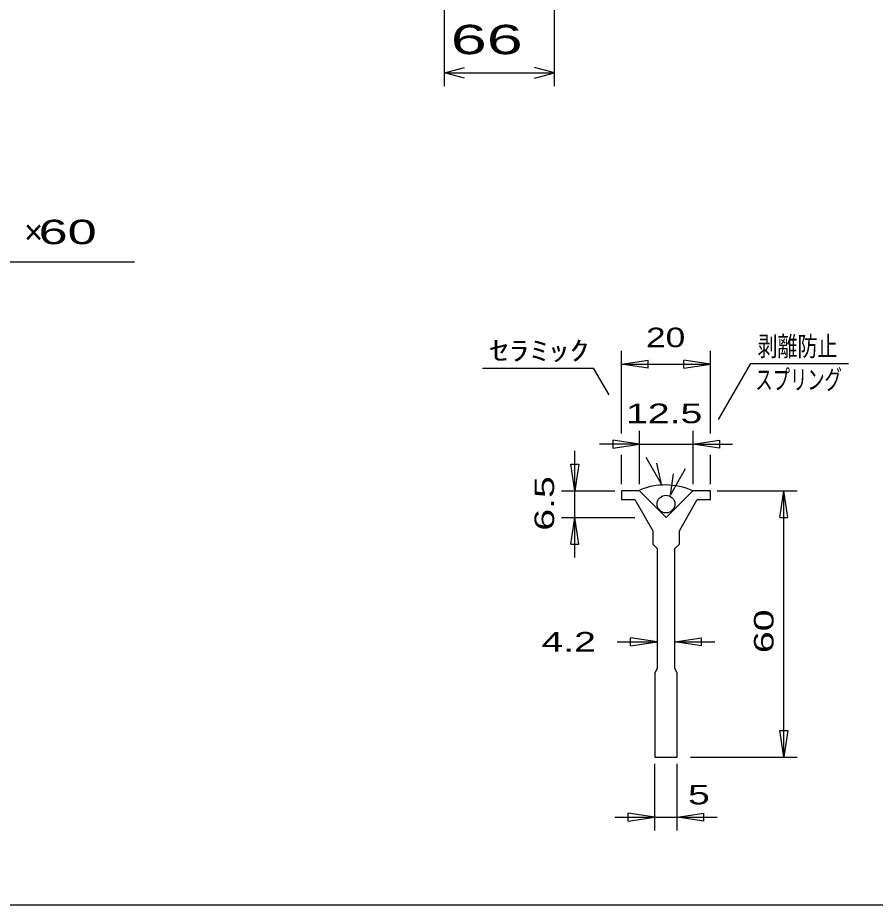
# Model space of a CAD drawing. Units: millimetres, scale not verified. Extents: x -1456 to 1379, y -1028 to 847.
# Drawn here: x -448 to 67, y -913 to -380 of the extents above; entities that cross this region are included whole.
import ezdxf
from ezdxf.enums import TextEntityAlignment as Align

# ---------------------------------------------------------------- set-up
doc = ezdxf.new("R2010")
doc.units = ezdxf.units.MM
doc.header["$LTSCALE"] = 8
for name, color, linetype, lineweight in [('0_2', 150, 'Continuous', 25), ('22', 2, 'Continuous', 25), ('32', 4, 'Continuous', 25)]:
    doc.layers.add(name, color=color, linetype=linetype, lineweight=lineweight)
doc.styles.add('ベクトル', font='')
doc.styles.get('ベクトル').set_extended_font_data('ベクトル')

msp = doc.modelspace()

# ---------------------------------------------------------------- linework, layer by layer
at = {"layer": '0_2'}
msp.add_line((1379.2, -912.8), (-1388.8, -912.8), dxfattribs=at)
at = {"layer": '22', "color": 4}
for p, q in [((-191.4, -421.2), (-191.4, -237.2)), ((-125.4, -421.2), (-125.4, -249.4)), ((-191.4, -413.2), (-179.4, -410)), ((-125.4, -413.2), (-137.4, -410)), ((-179.4, -416.4), (-191.4, -413.2)), ((-191.4, -413.2), (-125.4, -413.2)), ((-137.4, -416.4), (-125.4, -413.2)), ((-505.4, -526.7), (-377.4, -526.7))]:
    msp.add_line(p, q, dxfattribs=at)
at = {"layer": '32'}
for p, q in [((-85.067, -629.6), (-85.067, -580)), ((-31.733, -629.6), (-31.733, -580)), ((-85.067, -588), (-69.067, -585.6)), ((-69.067, -590.4), (-69.067, -585.6)), ((-31.733, -588), (-47.733, -585.6)), ((-47.733, -590.4), (-47.733, -585.6)), ((-168.533, -590.4), (-101.867, -590.4)), ((-92.533, -606.4), (-101.867, -590.4)), ((-69.067, -590.4), (-85.067, -588)), ((-85.067, -588), (-31.733, -588)), ((-47.733, -590.4), (-31.733, -588)), ((-26.931, -621.333), (-7.464, -587.733)), ((-7.464, -587.733), (51.203, -587.733)), ((-74.4, -660), (-74.4, -628)), ((-42.4, -628), (-42.4, -660)), ((-74.4, -636), (-90.4, -633.6)), ((-90.4, -633.6), (-90.4, -638.4)), ((-42.4, -636), (-26.4, -633.6)), ((-26.4, -633.6), (-26.4, -638.4)), ((-74.4, -636), (-98.4, -636)), ((-90.4, -638.4), (-74.4, -636)), ((-74.4, -636), (-42.4, -636)), ((-26.4, -638.4), (-42.4, -636)), ((-42.4, -636), (-18.4, -636)), ((-113.067, -664), (-113.067, -640)), ((-85.067, -660), (-85.067, -642.4)), ((-61.067, -660), (-70.4, -644)), ((-31.733, -660), (-31.733, -642.4)), ((-113.067, -664), (-115.467, -648)), ((-115.467, -648), (-110.667, -648)), ((-110.667, -648), (-113.067, -664)), ((-61.067, -660), (-64, -647.467)), ((-55.731, -666.666), (-46.664, -650.666)), ((-55.731, -666.666), (-53.864, -653.866)), ((-121.067, -664), (-89.067, -664)), ((-113.067, -680), (-113.067, -664)), ((-85.067, -664), (-85.067, -669.333)), ((-74.4, -664), (-85.067, -664)), ((-58.4, -680), (-74.4, -664)), ((-42.4, -664), (-58.4, -680)), ((-31.733, -664), (-42.4, -664)), ((-31.733, -669.333), (-31.733, -664)), ((-27.733, -664), (20.267, -664)), ((9.867, -680), (12.267, -664)), ((14.667, -680), (12.267, -664)), ((12.267, -824), (12.267, -664)), ((-85.067, -669.333), (-77.067, -669.333)), ((-77.067, -669.333), (-66.4, -688)), ((-50.4, -688), (-39.733, -669.333)), ((-39.733, -669.333), (-31.733, -669.333)), ((-121.067, -680), (-77.067, -680)), ((-115.467, -696), (-113.067, -680)), ((-110.667, -696), (-113.067, -680)), ((-113.067, -704), (-113.067, -680)), ((9.867, -680), (14.667, -680)), ((-66.4, -688), (-66.4, -696)), ((-50.4, -696), (-50.4, -688)), ((-115.467, -696), (-110.667, -696)), ((-66.4, -696), (-63.733, -698.667)), ((-53.067, -698.667), (-50.4, -696)), ((-63.733, -698.667), (-63.733, -770.667)), ((-53.067, -770.667), (-53.067, -698.667)), ((-87.733, -754.666), (-63.733, -754.666)), ((-63.733, -754.666), (-79.733, -752.266)), ((-79.733, -757.066), (-79.733, -752.266)), ((-79.733, -757.066), (-63.733, -754.666)), ((-53.067, -754.666), (-37.067, -752.266)), ((-37.067, -757.066), (-53.067, -754.666)), ((-53.067, -754.666), (-29.067, -754.666)), ((-37.067, -757.066), (-37.067, -752.266)), ((-63.733, -770.667), (-65.067, -773.333)), ((-51.733, -773.333), (-53.067, -770.667)), ((-65.067, -773.333), (-65.067, -824)), ((-51.733, -824), (-51.733, -773.333)), ((12.267, -824), (9.867, -808)), ((9.867, -808), (14.667, -808)), ((14.667, -808), (12.267, -824)), ((-65.067, -824), (-51.733, -824)), ((-43.733, -824), (20.267, -824)), ((-65.067, -868), (-65.067, -828)), ((-51.733, -868), (-51.733, -828)), ((-89.067, -860), (-65.067, -860)), ((-65.067, -860), (-81.067, -857.6)), ((-81.067, -862.4), (-81.067, -857.6)), ((-81.067, -862.4), (-65.067, -860)), ((-65.067, -860), (-51.733, -860)), ((-51.733, -860), (-35.733, -857.6)), ((-35.733, -862.4), (-51.733, -860)), ((-51.733, -860), (-27.733, -860)), ((-35.733, -862.4), (-35.733, -857.6))]:
    msp.add_line(p, q, dxfattribs=at)
msp.add_circle((-58.4, -672), 5.333, dxfattribs=at)
msp.add_arc((-58.669, -700.542), 40, 66, 113, dxfattribs=at)

# ---------------------------------------------------------------- texts
at = {"layer": '22', "style": 'ベクトル'}
for s, height, width, p in [(' 66 ', 17.6, 1.65, (-198.4, -393.2)), (' 60 ', 14.66, 1.6, (-443.8, -508.7))]:
    msp.add_text(s, height=height, dxfattribs=dict(at, width=width)).set_placement(p, align=Align.MIDDLE_LEFT)
msp.add_text('×', height=14.66, dxfattribs=at).set_placement((-443.8, -508.7), align=Align.MIDDLE_LEFT)
at = {"layer": '32', "color": 2, "style": 'ベクトル'}
for s, width, p in [('20', 1.35, (-70.4, -572)), ('剥離防止', 0.75, (-3.464, -577.333)), ('ｾﾗﾐｯｸ', 1.5, (-164.533, -580)), ('スプリング', 0.65, (-4.797, -597.333)), ('12.5', 1.5, (-82.4, -617.6)), (' 4.2 ', 1.5, (-139.733, -754.666)), (' 5 ', 1.5, (-51.733, -846.4))]:
    msp.add_text(s, height=11.73, dxfattribs=dict(at, width=width)).set_placement(p, align=Align.MIDDLE_LEFT)
at = {"layer": '32', "color": 2, "style": 'ベクトル', "width": 1.5}
for s, p in [('6.5', (-131.467, -688)), (' 60 ', (0.267, -768))]:
    msp.add_text(s, height=11.73, rotation=90, dxfattribs=at).set_placement(p, align=Align.MIDDLE_LEFT)

doc.saveas('drawing.dxf')
